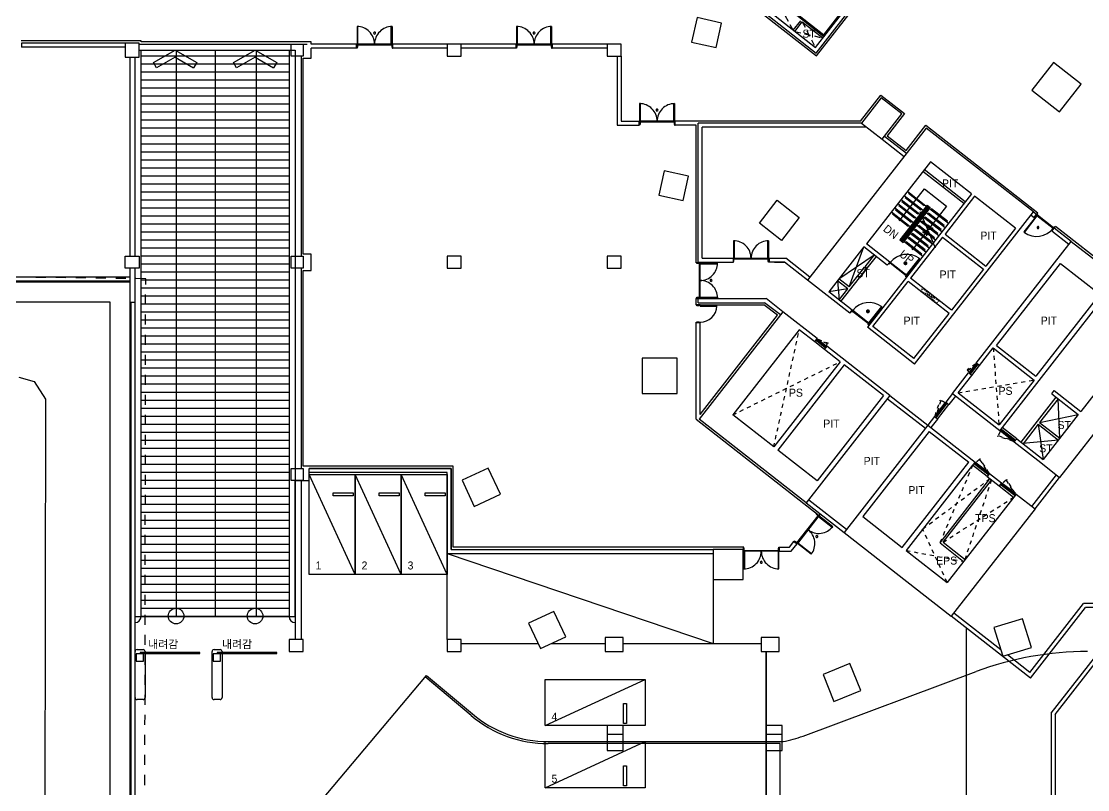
# Model space of a CAD drawing. Header units: millimetres. Extents: x -7718 to 414843, y 91724 to 341395.
# Drawn here: x 318268 to 371578, y 123258 to 161645 of the extents above; entities that cross this region are included whole.
import ezdxf
from ezdxf.enums import TextEntityAlignment as Align

# ---------------------------------------------------------------- set-up
doc = ezdxf.new("R2010")
doc.units = ezdxf.units.MM
doc.header["$LTSCALE"] = 200
doc.header["$MEASUREMENT"] = 0
doc.linetypes.add('HID', pattern=[5, 3, -2])
doc.linetypes.add('HIDDEN', pattern=[2, 1, -1])
doc.layers.add('e-plan', color=9, linetype='CONTINUOUS')
doc.styles.add('kiahn', font='HY울릉도L.TTF')

msp = doc.modelspace()

# ---------------------------------------------------------------- hatches: boundary and pattern name
at = {"layer": 'e-plan', "linetype": 'Continuous'}
for points in [[(324390, 130068), (324390, 130118), (324688, 130118), (324688, 130068)], [(324987, 130068), (324987, 130118), (325286, 130118), (325286, 130068)], [(325585, 130068), (325585, 130118), (325884, 130118), (325884, 130068)], [(326183, 130068), (326183, 130118), (326482, 130118), (326482, 130068)], [(326781, 130068), (326781, 130118), (327079, 130118), (327079, 130068)], [(328240, 130068), (328240, 130118), (328538, 130118), (328538, 130068)], [(328837, 130068), (328837, 130118), (329136, 130118), (329136, 130068)], [(329435, 130068), (329435, 130118), (329734, 130118), (329734, 130068)], [(330033, 130068), (330033, 130118), (330332, 130118), (330332, 130068)], [(330631, 130068), (330631, 130118), (330929, 130118), (330929, 130068)]]:
    msp.add_hatch(color=256, dxfattribs=at).paths.add_polyline_path(points)

# ---------------------------------------------------------------- linework, layer by layer
at = {"layer": 'e-plan'}
for p, q in [((357965, 160342), (360286, 163313)), ((357999, 160061), (360443, 163189)), ((358016, 159921), (360584, 163207)), ((358385, 160978), (360300, 163428)), ((356150, 162648), (358395, 160893)), ((356234, 162658), (358385, 160978)), ((355719, 162096), (357965, 160342)), ((355376, 161983), (358016, 159921)), ((355438, 162062), (357999, 160061)), ((356861, 161204), (357231, 161676)), ((356940, 161142), (357310, 161615)), ((357310, 161615), (358334, 160815)), ((335053, 161384), (335053, 160509)), ((335093, 161384), (335053, 161384)), ((335093, 160509), (335093, 161384)), ((336763, 160509), (336763, 161384)), ((336763, 161384), (336803, 161384)), ((336803, 161384), (336803, 160509)), ((343028, 161384), (343028, 160509)), ((343068, 161384), (343028, 161384)), ((343068, 160509), (343068, 161384)), ((344738, 160509), (344738, 161384)), ((344738, 161384), (344778, 161384)), ((344778, 161384), (344778, 160509)), ((324263, 160669), (318263, 160669)), ((323453, 160559), (318273, 160559)), ((318273, 160559), (318273, 160359)), ((324153, 160559), (323453, 160559)), ((323453, 160559), (323453, 159859)), ((324153, 159859), (324153, 160559)), ((324153, 160509), (332553, 160509)), ((324263, 160619), (324263, 160669)), ((332763, 160619), (324263, 160619)), ((332253, 160509), (332253, 160509)), ((332763, 160509), (332763, 160619)), ((335028, 160509), (332763, 160509)), ((335028, 160509), (335028, 160309)), ((335028, 160309), (335028, 160509)), ((335028, 160509), (335053, 160509)), ((336803, 160509), (335053, 160509)), ((335053, 160509), (335053, 160469)), ((335053, 160509), (335093, 160509)), ((335053, 160469), (335073, 160469)), ((335073, 160469), (336783, 160469)), ((335073, 160469), (335073, 160349)), ((336803, 160509), (336763, 160509)), ((336803, 160469), (336783, 160469)), ((336783, 160469), (336783, 160349)), ((336828, 160509), (336803, 160509)), ((336803, 160509), (336803, 160469)), ((339553, 160509), (336828, 160509)), ((336828, 160509), (336828, 160309)), ((336828, 160309), (336828, 160509)), ((343003, 160509), (340253, 160509)), ((343003, 160509), (343003, 160309)), ((343003, 160309), (343003, 160509)), ((343003, 160509), (343028, 160509)), ((344778, 160509), (343028, 160509)), ((343028, 160509), (343028, 160469)), ((343028, 160509), (343068, 160509)), ((343028, 160469), (343048, 160469)), ((343048, 160469), (344758, 160469)), ((343048, 160469), (343048, 160349)), ((344778, 160509), (344738, 160509)), ((344778, 160469), (344758, 160469)), ((344758, 160469), (344758, 160349)), ((344803, 160509), (344778, 160509)), ((344778, 160509), (344778, 160469)), ((344803, 160509), (344803, 160309)), ((347553, 160509), (344803, 160509)), ((344803, 160309), (344803, 160509)), ((323453, 160359), (318273, 160359)), ((324153, 160209), (331953, 160209)), ((324253, 131909), (324253, 160209)), ((324872, 159590), (325954, 160209)), ((325954, 160209), (327036, 159590)), ((326004, 160209), (326003, 131909)), ((328872, 159590), (329954, 160209)), ((329954, 160209), (331036, 159590)), ((330004, 160209), (330003, 131909)), ((331653, 160209), (331653, 131909)), ((331953, 160209), (331953, 130759)), ((335028, 160309), (332763, 160309)), ((332763, 159799), (332763, 160309)), ((335053, 160309), (335028, 160309)), ((335073, 160349), (335053, 160349)), ((335053, 160349), (335053, 160309)), ((336783, 160349), (336803, 160349)), ((336803, 160349), (336803, 160309)), ((336803, 160309), (336828, 160309)), ((339553, 160309), (336828, 160309)), ((339553, 160309), (336828, 160309)), ((343003, 160309), (340253, 160309)), ((343028, 160309), (343003, 160309)), ((343048, 160349), (343028, 160349)), ((343028, 160349), (343028, 160309)), ((344758, 160349), (344778, 160349)), ((344778, 160349), (344778, 160309)), ((344778, 160309), (344803, 160309)), ((347553, 160309), (344803, 160309)), ((323453, 159859), (324153, 159859)), ((323703, 149909), (323703, 159859)), ((323953, 149909), (323953, 159859)), ((325025, 159322), (324872, 159590)), ((325954, 159853), (325027, 159323)), ((325954, 159853), (326881, 159323)), ((327036, 159590), (326883, 159322)), ((329025, 159322), (328872, 159590)), ((329954, 159853), (329027, 159323)), ((329954, 159853), (330881, 159323)), ((331036, 159590), (330883, 159322)), ((332253, 159909), (332253, 149909)), ((332363, 150019), (332363, 159799)), ((332363, 159799), (332763, 159799)), ((348053, 159909), (348053, 156459)), ((348253, 159909), (348253, 156659)), ((360226, 156659), (361242, 157959)), ((361242, 157959), (362424, 157035)), ((349178, 157534), (349178, 156659)), ((349218, 157534), (349178, 157534)), ((349218, 156659), (349218, 157534)), ((350888, 156659), (350888, 157534)), ((350888, 157534), (350928, 157534)), ((350928, 157534), (350928, 156659)), ((362424, 157035), (361562, 155932)), ((348053, 156459), (349153, 156459)), ((348253, 156659), (349153, 156659)), ((349153, 156459), (349153, 156659)), ((349153, 156659), (349178, 156659)), ((349178, 156459), (349153, 156459)), ((350928, 156659), (349178, 156659)), ((349178, 156659), (349178, 156619)), ((349178, 156659), (349218, 156659)), ((349178, 156619), (349198, 156619)), ((349198, 156499), (349178, 156499)), ((349178, 156499), (349178, 156459)), ((349198, 156619), (350908, 156619)), ((349198, 156619), (349198, 156499)), ((350928, 156659), (350888, 156659)), ((350928, 156619), (350908, 156619)), ((350908, 156619), (350908, 156499)), ((350908, 156499), (350928, 156499)), ((350953, 156659), (350928, 156659)), ((350928, 156659), (350928, 156619)), ((350928, 156499), (350928, 156459)), ((350928, 156459), (350953, 156459)), ((360226, 156659), (350953, 156659)), ((350953, 156459), (350953, 156659)), ((352003, 156459), (350953, 156459)), ((352003, 149599), (352003, 156459)), ((360275, 156559), (352103, 156559)), ((352103, 149609), (352103, 156559)), ((360529, 156359), (352303, 156359)), ((352303, 149809), (352303, 156359)), ((363510, 156314), (357569, 148709)), ((362508, 155193), (363493, 156454)), ((363493, 156454), (369088, 152083)), ((368869, 152127), (363510, 156314)), ((361299, 155757), (362402, 154895)), ((361422, 155915), (362525, 155053)), ((361562, 155932), (362508, 155193)), ((363717, 154629), (360516, 150531)), ((365766, 153028), (363717, 154629)), ((365384, 152540), (363335, 154141)), ((365458, 152634), (363409, 154235)), ((365766, 153028), (360563, 146370)), ((362207, 151722), (363423, 153279)), ((362566, 153156), (363511, 152417)), ((362645, 153094), (362614, 153055)), ((362614, 153055), (363402, 152439)), ((363423, 153279), (364527, 152417)), ((362086, 152541), (363031, 151802)), ((362164, 152479), (362134, 152440)), ((362246, 152746), (363191, 152007)), ((362324, 152684), (362294, 152645)), ((362294, 152645), (363082, 152029)), ((362406, 152951), (363351, 152212)), ((362484, 152889), (362454, 152850)), ((362454, 152850), (363242, 152234)), ((363402, 152439), (363433, 152478)), ((365923, 152905), (364446, 151014)), ((367972, 151305), (365923, 152905)), ((361765, 152131), (362711, 151392)), ((361844, 152070), (361813, 152030)), ((361813, 152030), (362601, 151415)), ((361925, 152336), (362871, 151597)), ((362004, 152274), (361973, 152235)), ((361973, 152235), (362761, 151619)), ((362134, 152440), (362922, 151824)), ((363551, 152468), (362191, 150726)), ((363558, 152412), (362247, 150733)), ((363563, 152377), (362282, 150738)), ((363618, 152334), (362337, 150695)), ((363653, 152338), (362341, 150660)), ((363709, 152345), (362348, 150603)), ((362928, 144523), (368869, 152127)), ((363082, 152029), (363112, 152069)), ((363190, 152143), (363571, 151265)), ((363223, 151982), (363242, 151967)), ((363242, 152234), (363272, 152273)), ((363383, 152187), (363402, 152172)), ((363458, 152129), (363477, 152113)), ((363509, 152089), (364454, 151350)), ((363551, 152468), (363709, 152345)), ((363558, 152412), (363653, 152338)), ((363563, 152377), (363618, 152334)), ((363618, 152067), (363588, 152027)), ((364406, 151451), (363618, 152067)), ((363669, 152294), (364615, 151555)), ((364527, 152417), (363689, 151345)), ((363779, 152271), (363748, 152232)), ((364567, 151656), (363779, 152271)), ((369029, 151951), (368383, 151124)), ((368746, 151969), (368903, 151846)), ((368869, 152127), (369026, 152004)), ((368903, 151846), (369026, 152004)), ((369010, 151966), (369059, 152029)), ((369029, 151951), (369010, 151966)), ((369026, 152004), (369088, 152083)), ((369054, 151982), (369029, 151951)), ((369029, 151951), (369857, 151304)), ((369061, 151926), (369029, 151951)), ((369070, 151970), (369054, 151982)), ((369059, 152029), (369094, 152002)), ((369094, 152002), (369070, 151970)), ((369070, 151970), (369865, 151348)), ((362601, 151415), (362632, 151454)), ((362761, 151619), (362792, 151659)), ((362903, 151573), (362922, 151557)), ((362922, 151824), (362952, 151864)), ((362977, 151514), (362997, 151499)), ((363029, 151474), (363974, 150735)), ((363063, 151778), (363082, 151762)), ((363138, 151452), (363107, 151413)), ((363137, 151719), (363157, 151704)), ((363926, 150836), (363138, 151452)), ((363189, 151679), (364134, 150940)), ((363298, 151657), (363268, 151617)), ((363298, 151924), (363317, 151909)), ((364086, 151041), (363298, 151657)), ((363349, 151884), (364294, 151145)), ((363458, 151862), (363428, 151822)), ((364246, 151246), (363458, 151862)), ((363599, 151456), (363638, 151468)), ((363662, 151310), (363599, 151456)), ((363638, 151468), (363689, 151345)), ((364376, 151412), (364406, 151451)), ((364536, 151616), (364567, 151656)), ((368415, 151099), (369061, 151926)), ((362497, 150899), (362517, 150884)), ((362657, 151104), (362677, 151089)), ((362709, 151064), (363654, 150326)), ((362742, 151368), (362762, 151352)), ((362818, 151042), (362787, 151003)), ((362817, 151309), (362837, 151294)), ((363606, 150427), (362818, 151042)), ((363501, 151105), (362861, 150285)), ((362869, 151269), (363814, 150530)), ((362978, 151247), (362947, 151208)), ((363766, 150631), (362978, 151247)), ((363344, 151130), (363342, 151089)), ((363342, 151089), (363474, 151070)), ((363501, 151105), (363344, 151130)), ((363706, 151265), (363474, 151171)), ((363474, 151171), (363609, 151172)), ((363474, 151070), (363525, 150946)), ((363560, 150960), (363501, 151105)), ((363525, 150946), (363560, 150960)), ((363571, 151265), (363706, 151265)), ((363609, 151172), (363948, 150333)), ((363816, 151287), (363662, 151310)), ((363689, 151345), (363821, 151325)), ((363821, 151325), (363816, 151287)), ((364056, 151002), (364086, 151041)), ((364216, 151207), (364246, 151246)), ((364446, 151014), (366495, 149413)), ((367972, 151305), (366495, 149413)), ((368383, 151124), (368415, 151099)), ((369786, 151157), (369909, 151314)), ((370637, 150492), (369786, 151157)), ((369881, 151336), (369857, 151304)), ((369857, 151304), (369876, 151289)), ((369890, 151380), (369865, 151348)), ((369865, 151348), (369881, 151336)), ((369876, 151289), (369926, 151352)), ((369926, 151352), (369890, 151380)), ((369909, 151314), (369970, 151393)), ((370760, 150649), (369909, 151314)), ((373382, 148727), (369970, 151393)), ((353876, 150684), (353876, 149809)), ((353916, 150684), (353876, 150684)), ((353916, 149809), (353916, 150684)), ((355586, 149809), (355586, 150684)), ((355586, 150684), (355626, 150684)), ((355626, 150684), (355626, 149809)), ((360392, 150374), (358638, 148128)), ((359655, 148374), (360392, 150374)), ((361559, 149463), (360392, 150374)), ((361682, 149620), (360516, 150531)), ((362191, 150726), (362348, 150603)), ((362247, 150733), (362341, 150660)), ((362282, 150738), (362337, 150695)), ((362388, 150655), (363334, 149916)), ((362498, 150632), (362467, 150593)), ((363286, 150017), (362498, 150632)), ((362548, 150859), (363494, 150121)), ((362658, 150837), (362627, 150798)), ((363446, 150222), (362658, 150837)), ((364323, 150856), (362722, 148808)), ((363575, 150387), (363606, 150427)), ((363735, 150592), (363766, 150631)), ((363895, 150797), (363926, 150836)), ((364323, 150856), (366372, 149256)), ((366010, 144570), (370760, 150649)), ((370760, 150649), (376118, 146463)), ((332763, 150019), (332363, 150019)), ((332763, 149199), (332763, 150019)), ((352303, 149809), (353851, 149809)), ((353851, 149809), (353851, 149609)), ((353876, 149809), (353851, 149809)), ((353851, 149809), (353851, 149609)), ((353876, 149809), (355626, 149809)), ((353876, 149809), (353916, 149809)), ((353876, 149769), (353876, 149809)), ((355626, 149809), (355586, 149809)), ((355626, 149769), (355626, 149809)), ((355626, 149809), (355651, 149809)), ((355651, 149809), (356487, 149809)), ((355651, 149809), (355651, 149609)), ((355651, 149809), (355651, 149609)), ((357692, 148867), (356487, 149809)), ((359143, 148774), (360905, 149974)), ((360905, 149974), (360440, 149379)), ((360999, 149900), (360534, 149305)), ((363255, 149977), (363286, 150017)), ((363415, 150182), (363446, 150222)), ((323703, 148609), (323703, 149309)), ((323953, 147609), (323953, 149309)), ((332253, 149309), (332253, 139309)), ((352003, 149574), (352003, 149599)), ((352003, 149599), (352203, 149599)), ((352043, 149574), (352003, 149574)), ((352043, 149554), (352043, 149574)), ((352163, 149554), (352043, 149554)), ((352103, 149609), (353851, 149609)), ((352203, 149574), (352163, 149574)), ((352163, 149574), (352163, 149554)), ((352163, 149554), (352163, 147844)), ((352203, 149599), (352203, 149574)), ((352203, 147824), (352203, 149574)), ((353078, 149574), (352203, 149574)), ((352203, 149574), (352203, 149534)), ((352203, 149534), (353078, 149534)), ((353078, 149534), (353078, 149574)), ((353851, 149609), (353876, 149609)), ((353896, 149769), (353876, 149769)), ((353876, 149609), (353876, 149649)), ((353876, 149649), (353896, 149649)), ((355606, 149769), (353896, 149769)), ((353896, 149649), (353896, 149769)), ((355606, 149649), (355606, 149769)), ((355606, 149769), (355626, 149769)), ((355626, 149649), (355606, 149649)), ((355626, 149609), (355626, 149649)), ((355651, 149609), (355626, 149609)), ((356418, 149609), (355651, 149609)), ((355918, 149609), (356418, 149609)), ((357569, 148709), (356418, 149609)), ((360089, 148930), (360421, 149355)), ((360165, 148832), (360534, 149305)), ((360542, 149299), (360173, 148826)), ((360421, 149355), (360516, 149281)), ((360534, 149305), (360440, 149379)), ((360534, 149305), (360542, 149299)), ((361559, 149463), (361682, 149620)), ((362497, 148933), (361701, 149555)), ((362537, 148953), (361709, 149599)), ((367017, 145452), (370218, 149550)), ((370218, 149550), (372188, 148011)), ((323703, 148859), (299903, 148859)), ((332363, 139419), (332363, 149199)), ((332363, 149199), (332763, 149199)), ((359655, 148374), (359143, 148774)), ((359245, 147654), (360165, 148832)), ((359655, 148374), (360070, 148906)), ((360165, 148832), (360070, 148906)), ((360183, 148856), (360089, 148930)), ((360173, 148826), (360165, 148832)), ((364771, 147207), (362722, 148808)), ((366372, 149256), (364771, 147207)), ((323703, 148609), (193503, 148609)), ((323703, 148659), (299903, 148659)), ((323703, 94809), (323703, 148609)), ((359681, 147059), (357569, 148709)), ((359581, 148279), (358638, 148128)), ((359069, 148680), (359150, 147728)), ((359581, 148279), (359069, 148680)), ((359150, 147728), (359581, 148279)), ((360844, 146404), (362599, 148650)), ((364648, 147049), (362599, 148650)), ((352043, 147824), (352003, 147824)), ((352003, 147824), (352003, 147799)), ((352003, 147489), (352003, 147799)), ((352003, 147799), (352203, 147799)), ((352043, 147844), (352043, 147824)), ((352163, 147844), (352043, 147844)), ((352103, 147589), (352103, 147789)), ((352103, 147789), (355499, 147789)), ((352163, 147824), (352163, 147844)), ((352203, 147824), (352163, 147824)), ((352203, 147824), (352203, 147864)), ((352203, 147864), (353078, 147864)), ((352203, 147799), (352203, 147824)), ((353078, 147824), (352203, 147824)), ((353078, 147864), (353078, 147824)), ((356338, 147133), (355499, 147789)), ((359804, 147217), (358638, 148128)), ((359245, 147654), (359158, 147722)), ((372385, 147857), (367183, 141198)), ((372188, 148011), (368987, 143913)), ((322703, 147609), (192503, 147609)), ((322703, 93809), (322703, 147609)), ((323703, 147609), (323953, 147609)), ((323753, 103109), (323753, 147609)), ((323953, 103109), (323953, 147609)), ((352003, 147489), (355396, 147489)), ((352003, 147489), (352003, 147459)), ((352203, 147489), (352003, 147489)), ((352003, 147459), (352043, 147459)), ((352043, 147459), (352043, 147449)), ((352043, 147449), (352163, 147449)), ((352103, 147589), (355430, 147589)), ((352163, 147449), (352163, 147459)), ((352163, 147459), (352203, 147459)), ((352203, 147459), (352203, 147489)), ((353042, 147459), (352203, 147459)), ((352203, 147459), (352203, 147419)), ((352203, 147419), (353042, 147419)), ((353042, 147419), (353042, 147459)), ((356074, 146958), (355396, 147489)), ((356215, 146976), (355430, 147589)), ((359681, 147059), (359804, 147217)), ((360619, 146530), (359823, 147152)), ((360659, 146549), (359832, 147195)), ((352003, 146589), (352003, 146619)), ((352003, 146619), (352043, 146619)), ((352043, 146619), (352043, 146629)), ((352043, 146629), (352163, 146629)), ((356338, 147133), (352151, 141775)), ((352163, 146629), (352163, 146619)), ((352163, 146619), (352203, 146619)), ((352203, 142003), (356074, 146958)), ((352203, 146619), (352203, 146589)), ((358056, 145791), (356338, 147133)), ((362893, 144803), (364648, 147049)), ((352003, 141764), (352003, 146589)), ((352203, 146589), (352003, 146589)), ((352203, 142003), (352203, 146589)), ((357160, 146237), (353836, 141982)), ((357932, 145633), (357160, 146237)), ((362928, 144523), (360563, 146370)), ((362893, 144803), (360844, 146404)), ((376118, 146463), (370177, 138859)), ((374434, 146256), (371233, 142159)), ((357932, 145633), (358056, 145791)), ((358421, 145251), (357932, 145633)), ((358041, 145675), (358435, 145368)), ((358072, 145715), (358466, 145407)), ((358091, 145763), (358509, 145437)), ((358421, 145252), (358544, 145409)), ((358421, 145252), (358421, 145252)), ((359209, 144636), (358421, 145252)), ((361696, 142947), (358544, 145409)), ((366168, 144447), (366854, 145325)), ((366854, 145325), (368903, 143725)), ((367017, 145452), (368987, 143913)), ((359209, 144636), (355884, 140381)), ((359406, 144482), (356081, 140227)), ((361376, 142943), (359406, 144482)), ((365982, 144535), (365656, 144117)), ((366013, 144492), (365705, 144098)), ((366168, 144447), (366010, 144570)), ((364819, 143045), (365628, 144081)), ((365099, 143080), (365786, 143958)), ((365786, 143958), (365628, 144081)), ((366052, 144461), (365744, 144067)), ((365786, 143958), (366168, 144447)), ((318147, 143860), (318906, 143645)), ((318906, 143645), (319476, 142775)), ((368903, 143725), (367148, 141479)), ((369184, 143759), (369184, 143759)), ((361696, 142947), (357510, 137588)), ((361376, 142943), (358051, 138688)), ((361696, 142947), (363587, 141469)), ((364819, 143045), (364486, 142620)), ((364976, 142922), (364644, 142497)), ((364819, 143045), (367183, 141198)), ((365099, 143080), (367148, 141479)), ((369786, 143035), (369909, 143193)), ((369786, 143035), (369909, 143193)), ((369786, 143035), (369909, 143193)), ((369786, 143035), (371109, 142001)), ((369909, 143193), (371233, 142159)), ((319476, 142775), (319396, 92222)), ((361573, 142789), (363464, 141312)), ((363948, 141930), (364459, 142584)), ((363996, 141911), (364489, 142542)), ((364036, 141880), (364528, 142511)), ((364078, 141772), (364644, 142497)), ((364078, 141772), (364644, 142497)), ((364078, 141772), (364644, 142497)), ((364486, 142620), (364644, 142497)), ((368252, 140617), (370006, 142863)), ((370101, 142789), (369177, 141607)), ((370186, 140819), (370101, 142789)), ((355884, 140381), (353836, 141982)), ((363920, 141895), (363587, 141469)), ((363920, 141895), (364077, 141772)), ((369177, 141607), (371109, 142001)), ((371109, 142001), (369355, 139755)), ((352003, 141764), (358157, 136955)), ((357510, 137588), (352151, 141775)), ((363587, 141469), (359401, 136111)), ((363587, 141469), (365951, 139622)), ((364077, 141772), (363745, 141346)), ((368031, 140789), (367306, 141356)), ((368031, 140789), (367306, 141356)), ((368031, 140789), (367306, 141356)), ((369103, 141512), (368346, 140543)), ((369103, 141512), (370112, 140724)), ((369103, 141512), (369355, 139755)), ((369177, 141607), (370186, 140819)), ((363661, 141158), (360337, 136902)), ((363661, 141158), (365631, 139618)), ((367872, 140659), (367218, 141170)), ((367891, 140708), (367261, 141201)), ((367922, 140748), (367292, 141240)), ((367908, 140632), (368031, 140789)), ((367908, 140632), (368031, 140789)), ((367908, 140632), (368031, 140789)), ((368031, 140789), (369355, 139755)), ((358051, 138688), (356081, 140227)), ((367908, 140632), (369232, 139597)), ((370112, 140724), (368338, 140549)), ((339863, 139419), (332363, 139419)), ((339753, 139309), (332653, 139309)), ((339753, 135259), (339753, 139309)), ((339863, 135369), (339863, 139419)), ((362307, 135363), (365631, 139618)), ((365828, 139465), (362504, 135209)), ((365951, 139622), (365828, 139465)), ((366553, 138898), (365828, 139465)), ((366568, 139014), (365937, 139506)), ((366598, 139053), (365968, 139546)), ((366641, 139083), (365987, 139594)), ((369232, 139597), (370177, 138859)), ((332253, 138709), (332253, 130759)), ((339553, 139109), (332653, 139109)), ((334953, 134009), (332653, 139009)), ((332653, 139009), (334953, 139009)), ((332653, 134009), (332653, 139009)), ((337253, 134009), (334953, 139009)), ((334953, 139009), (337253, 139009)), ((334953, 134009), (334953, 139009)), ((334953, 139009), (334953, 134009)), ((339553, 134009), (337253, 139009)), ((337253, 139009), (339553, 139009)), ((337253, 134009), (337253, 139009)), ((337253, 139009), (337253, 134009)), ((339553, 135059), (339553, 139109)), ((339553, 139009), (339553, 134009)), ((364196, 135588), (366695, 138787)), ((364348, 135621), (366774, 138726)), ((366676, 139056), (366553, 138898)), ((366553, 138898), (367152, 138430)), ((366676, 139056), (367275, 138588)), ((368788, 137406), (370020, 138982)), ((368946, 137283), (370177, 138859)), ((333853, 137934), (333853, 138084)), ((333853, 138084), (334853, 138084)), ((334853, 138084), (334853, 137934)), ((336153, 137934), (336153, 138084)), ((336153, 138084), (337153, 138084)), ((337153, 138084), (337153, 137934)), ((338453, 137934), (338453, 138084)), ((338453, 138084), (339453, 138084)), ((339453, 138084), (339453, 137934)), ((367097, 138473), (367152, 138430)), ((367275, 138588), (367152, 138430)), ((367152, 138430), (367877, 137864)), ((367891, 137980), (367261, 138472)), ((367922, 138019), (367292, 138512)), ((367965, 138049), (367311, 138560)), ((334853, 137934), (333853, 137934)), ((337153, 137934), (336153, 137934)), ((339453, 137934), (338453, 137934)), ((357510, 137588), (359401, 136111)), ((357633, 137746), (359524, 136268)), ((368000, 138021), (364553, 133609)), ((368000, 138021), (368946, 137283)), ((357984, 137059), (358000, 137079)), ((358016, 137034), (357984, 137059)), ((358000, 137079), (358157, 136955)), ((358004, 137018), (358016, 137034)), ((358098, 136945), (358004, 137018)), ((358157, 136955), (358219, 137034)), ((368946, 137283), (364759, 131924)), ((357045, 135597), (358098, 136945)), ((358142, 136936), (357065, 135557)), ((358110, 136960), (358098, 136945)), ((358142, 136936), (358110, 136960)), ((358142, 136936), (358117, 136904)), ((358117, 136904), (358807, 136365)), ((358157, 136955), (358142, 136936)), ((358831, 136397), (358142, 136936)), ((360337, 136902), (362307, 135363)), ((358807, 136365), (358831, 136397)), ((359401, 136111), (364759, 131924)), ((356664, 135369), (356892, 135660)), ((356761, 135169), (357049, 135537)), ((356907, 135680), (356892, 135660)), ((356892, 135660), (357049, 135537)), ((356938, 135655), (356907, 135680)), ((356951, 135671), (356938, 135655)), ((357045, 135597), (356951, 135671)), ((357033, 135581), (357045, 135597)), ((357065, 135557), (357033, 135581)), ((357049, 135537), (357065, 135557)), ((357065, 135557), (357089, 135588)), ((357754, 135018), (357065, 135557)), ((357089, 135588), (357779, 135049)), ((364196, 135588), (365378, 134665)), ((364348, 135621), (365451, 134759)), ((339553, 130759), (339553, 135059)), ((339553, 135059), (352853, 135059)), ((339553, 135059), (352853, 130559)), ((339753, 135259), (352853, 135259)), ((354363, 135369), (339863, 135369)), ((354388, 135369), (354363, 135369)), ((354363, 135369), (354363, 135169)), ((354363, 135169), (354388, 135169)), ((354388, 135329), (354388, 135369)), ((354408, 135329), (354388, 135329)), ((354388, 135169), (354388, 135209)), ((354388, 135209), (354408, 135209)), ((356138, 135169), (354388, 135169)), ((354388, 134294), (354388, 135169)), ((354388, 135169), (354428, 135169)), ((354408, 135209), (354408, 135329)), ((354408, 135209), (356118, 135209)), ((354428, 135169), (354428, 134294)), ((356138, 135169), (356098, 135169)), ((356098, 135169), (356098, 134294)), ((356118, 135329), (356138, 135329)), ((356118, 135209), (356118, 135329)), ((356138, 135209), (356118, 135209)), ((356138, 135329), (356138, 135369)), ((356138, 135369), (356163, 135369)), ((356138, 135169), (356138, 135209)), ((356163, 135169), (356138, 135169)), ((356138, 134294), (356138, 135169)), ((356163, 135369), (356664, 135369)), ((356163, 135369), (356163, 135169)), ((356163, 135169), (356761, 135169)), ((357779, 135049), (357754, 135018)), ((362504, 135209), (364553, 133609)), ((334953, 134009), (332653, 134009)), ((337253, 134009), (334953, 134009)), ((339553, 134009), (337253, 134009)), ((354428, 134294), (354388, 134294)), ((356098, 134294), (356138, 134294)), ((352853, 133759), (352853, 130559)), ((368681, 129114), (371372, 132559)), ((368715, 128834), (371469, 132359)), ((383743, 132559), (371372, 132559)), ((383743, 132359), (371469, 132359)), ((368715, 128834), (364759, 131924)), ((367233, 130246), (364883, 132082)), ((365503, 131344), (365503, 111109)), ((340253, 130759), (339553, 130759)), ((339553, 130759), (339553, 130159)), ((340253, 130159), (340253, 130759)), ((323953, 127859), (323953, 130159)), ((324053, 130259), (324353, 130259)), ((324453, 130159), (324453, 127859)), ((327803, 127859), (327803, 130159)), ((327903, 130259), (328203, 130259)), ((328303, 130159), (328303, 127859)), ((339553, 130159), (340253, 130159)), ((340253, 130559), (344102, 130559)), ((344767, 130559), (347453, 130559)), ((348353, 130559), (355253, 130559)), ((355503, 111109), (355503, 130159)), ((369753, 127075), (372396, 130459)), ((369953, 127006), (372494, 130259)), ((368681, 129114), (367562, 129989)), ((357351, 125935), (365997, 129154)), ((333246, 122686), (338518, 128967)), ((340751, 126962), (338453, 128890)), ((338518, 128967), (340816, 127039)), ((344449, 126459), (349449, 128759)), ((344449, 126459), (344449, 128759)), ((344449, 128759), (349449, 128759)), ((349449, 128759), (349449, 126459)), ((324353, 127759), (324053, 127759)), ((328203, 127759), (327903, 127759)), ((348374, 126559), (348374, 127559)), ((348374, 127559), (348524, 127559)), ((348524, 127559), (348524, 126559)), ((369753, 127075), (369753, 120459)), ((369953, 127006), (369953, 120459)), ((349449, 126459), (344449, 126459)), ((348524, 126559), (348374, 126559)), ((348353, 126009), (347553, 126009)), ((347553, 126009), (347553, 125209)), ((348353, 125209), (348353, 126009)), ((356303, 126009), (355503, 126009)), ((355503, 126009), (355503, 125209)), ((356303, 125209), (356303, 126009)), ((344449, 123356), (349449, 125656)), ((344449, 123356), (344449, 125656)), ((344449, 125656), (349449, 125656)), ((344608, 125659), (356349, 125659)), ((356203, 125559), (344608, 125559)), ((349449, 125656), (349449, 123356)), ((356203, 117559), (356203, 125559)), ((347553, 125209), (348353, 125209)), ((355503, 125209), (356303, 125209)), ((348374, 123456), (348374, 124456)), ((348374, 124456), (348524, 124456)), ((348524, 124456), (348524, 123456)), ((349449, 123356), (344449, 123356)), ((348524, 123456), (348374, 123456))]:
    msp.add_line(p, q, dxfattribs=at)
at = {"layer": 'e-plan', "linetype": 'HID', "ltscale": 0.5}
for p, q in [((356861, 161204), (356088, 162569)), ((357310, 161615), (357965, 160342)), ((356940, 161142), (358334, 160815))]:
    msp.add_line(p, q, dxfattribs=at)
at = {"layer": 'e-plan', "ltscale": 0.5}
for p, q in [((331753, 160509), (332353, 160509)), ((331753, 159909), (331753, 160509)), ((332353, 160509), (332353, 159909)), ((340253, 160509), (339553, 160509)), ((339553, 160509), (339553, 159909)), ((340253, 159909), (340253, 160509)), ((348253, 160509), (347553, 160509)), ((347553, 160509), (347553, 159909)), ((348253, 159909), (348253, 160509)), ((332353, 159909), (331753, 159909)), ((339553, 159909), (340253, 159909)), ((347553, 159909), (348253, 159909)), ((323453, 149909), (324153, 149909)), ((323453, 149309), (323453, 149909)), ((324153, 149909), (324153, 149309)), ((331753, 149909), (332353, 149909)), ((331753, 149309), (331753, 149909)), ((332353, 149909), (332353, 149309)), ((340253, 149909), (339553, 149909)), ((339553, 149909), (339553, 149309)), ((340253, 149309), (340253, 149909)), ((348253, 149909), (347553, 149909)), ((347553, 149909), (347553, 149309)), ((348253, 149309), (348253, 149909)), ((324153, 149309), (323453, 149309)), ((332353, 149309), (331753, 149309)), ((339553, 149309), (340253, 149309)), ((347553, 149309), (348253, 149309)), ((331753, 139309), (332353, 139309)), ((331753, 138709), (331753, 139309)), ((332353, 139309), (332353, 138709)), ((332653, 138709), (332653, 139309)), ((332653, 139309), (339753, 139309)), ((339753, 139309), (339753, 135259)), ((332353, 138709), (331753, 138709)), ((331953, 131909), (331953, 138709)), ((331953, 138709), (332653, 138709)), ((339753, 135259), (352853, 135259)), ((352853, 135259), (352853, 133759)), ((352853, 133759), (352853, 130559)), ((323953, 131909), (331953, 131909)), ((332353, 130759), (331653, 130759)), ((331653, 130759), (331653, 130159)), ((332353, 130159), (332353, 130759)), ((348353, 130859), (347453, 130859)), ((347453, 130859), (347453, 130159)), ((348353, 130159), (348353, 130859)), ((356153, 130859), (355253, 130859)), ((355253, 130859), (355253, 130159)), ((356153, 130159), (356153, 130859)), ((331653, 130159), (332353, 130159)), ((347453, 130159), (348353, 130159)), ((352853, 130559), (355253, 130559)), ((355253, 130559), (355253, 130159)), ((355253, 130159), (355503, 130159)), ((355253, 130159), (356153, 130159)), ((355503, 130159), (355503, 117959)), ((348353, 126459), (347553, 126459)), ((347553, 126459), (347553, 125659)), ((348353, 125659), (348353, 126459)), ((356303, 126459), (355503, 126459)), ((355503, 126459), (355503, 125659)), ((356303, 125659), (356303, 126459)), ((347553, 125659), (348353, 125659)), ((355503, 125659), (356303, 125659))]:
    msp.add_line(p, q, dxfattribs=at)
at = {"layer": 'e-plan', "linetype": 'Continuous'}
for p, q in [((327953, 160209), (327953, 131909)), ((331653, 159909), (324253, 159909)), ((331653, 159509), (324253, 159509)), ((331653, 159109), (324253, 159109)), ((331653, 158709), (324253, 158709)), ((331653, 158309), (324253, 158309)), ((331653, 157909), (324253, 157909)), ((331653, 157509), (324253, 157509)), ((331653, 157109), (324253, 157109)), ((331653, 156709), (324253, 156709)), ((331653, 156309), (324253, 156309)), ((331653, 155909), (324253, 155909)), ((331653, 155509), (324253, 155509)), ((331653, 155109), (324253, 155109)), ((331653, 154709), (324253, 154709)), ((331653, 154309), (324253, 154309)), ((331653, 153909), (324253, 153909)), ((331653, 153509), (324253, 153509)), ((331653, 153109), (324253, 153109)), ((331653, 152709), (324253, 152709)), ((331653, 152309), (324253, 152309)), ((331653, 151909), (324253, 151909)), ((331653, 151509), (324253, 151509)), ((331653, 151109), (324253, 151109)), ((331653, 150709), (324253, 150709)), ((331653, 150309), (324253, 150309)), ((331653, 149909), (324253, 149909)), ((331653, 149509), (324253, 149509)), ((331653, 149109), (324253, 149109)), ((331653, 148709), (324253, 148709)), ((331653, 148309), (324253, 148309)), ((331653, 147909), (324253, 147909)), ((331653, 147509), (324253, 147509)), ((331653, 147109), (324253, 147109)), ((331653, 146709), (324253, 146709)), ((331653, 146309), (324253, 146309)), ((331653, 145909), (324253, 145909)), ((331653, 145509), (324253, 145509)), ((331653, 145109), (324253, 145109)), ((331653, 144709), (324253, 144709)), ((331653, 144309), (324253, 144309)), ((331653, 143909), (324253, 143909)), ((331653, 143509), (324253, 143509)), ((331653, 143109), (324253, 143109)), ((331653, 142709), (324253, 142709)), ((331653, 142309), (324253, 142309)), ((331653, 141909), (324253, 141909)), ((331653, 141509), (324253, 141509)), ((331653, 141109), (324253, 141109)), ((331653, 140709), (324253, 140709)), ((331653, 140309), (324253, 140309)), ((331653, 139909), (324253, 139909)), ((331653, 139509), (324253, 139509)), ((331653, 139109), (324253, 139109)), ((331653, 138709), (324253, 138709)), ((331653, 138309), (324253, 138309)), ((331653, 137909), (324253, 137909)), ((331653, 137509), (324253, 137509)), ((331653, 137109), (324253, 137109)), ((331653, 136709), (324253, 136709)), ((331653, 136309), (324253, 136309)), ((331653, 135909), (324253, 135909)), ((331653, 135509), (324253, 135509)), ((331653, 135109), (324253, 135109)), ((331653, 134709), (324253, 134709)), ((331653, 134309), (324253, 134309)), ((331653, 133909), (324253, 133909)), ((331653, 133509), (324253, 133509)), ((331653, 133109), (324253, 133109)), ((331653, 132709), (324253, 132709)), ((331653, 132309), (324253, 132309)), ((331653, 131909), (324253, 131909)), ((327195, 130118), (324206, 130118)), ((324206, 130118), (324206, 130068)), ((324390, 130068), (324390, 130118)), ((324390, 130118), (324688, 130118)), ((324688, 130118), (324688, 130068)), ((324987, 130068), (324987, 130118)), ((324987, 130118), (325286, 130118)), ((325286, 130118), (325286, 130068)), ((325585, 130068), (325585, 130118)), ((325585, 130118), (325884, 130118)), ((325884, 130118), (325884, 130068)), ((326183, 130068), (326183, 130118)), ((326183, 130118), (326482, 130118)), ((326482, 130118), (326482, 130068)), ((326781, 130068), (326781, 130118)), ((326781, 130118), (327079, 130118)), ((327079, 130118), (327079, 130068)), ((327195, 130068), (327195, 130118)), ((331045, 130118), (328056, 130118)), ((328056, 130118), (328056, 130068)), ((328240, 130068), (328240, 130118)), ((328240, 130118), (328538, 130118)), ((328538, 130118), (328538, 130068)), ((328837, 130068), (328837, 130118)), ((328837, 130118), (329136, 130118)), ((329136, 130118), (329136, 130068)), ((329435, 130068), (329435, 130118)), ((329435, 130118), (329734, 130118)), ((329734, 130118), (329734, 130068)), ((330033, 130068), (330033, 130118)), ((330033, 130118), (330332, 130118)), ((330332, 130118), (330332, 130068)), ((330631, 130068), (330631, 130118)), ((330631, 130118), (330929, 130118)), ((330929, 130118), (330929, 130068)), ((331045, 130068), (331045, 130118)), ((324376, 130036), (324016, 130036)), ((324016, 130036), (324016, 129681)), ((324016, 129681), (324376, 129681)), ((324206, 130068), (327195, 130068)), ((324376, 129681), (324376, 130036)), ((324688, 130068), (324390, 130068)), ((325286, 130068), (324987, 130068)), ((325884, 130068), (325585, 130068)), ((326482, 130068), (326183, 130068)), ((327079, 130068), (326781, 130068)), ((328226, 130036), (327866, 130036)), ((327866, 130036), (327866, 129681)), ((327866, 129681), (328226, 129681)), ((328056, 130068), (331045, 130068)), ((328226, 129681), (328226, 130036)), ((328538, 130068), (328240, 130068)), ((329136, 130068), (328837, 130068)), ((329734, 130068), (329435, 130068)), ((330332, 130068), (330033, 130068)), ((330929, 130068), (330631, 130068))]:
    msp.add_line(p, q, dxfattribs=at)
at = {"layer": 'e-plan', "linetype": 'HIDDEN', "ltscale": 2.5}
for p, q in [((324485, 148787), (260971, 149520)), ((324436, 117490), (324485, 148787))]:
    msp.add_line(p, q, dxfattribs=at)
at = {"layer": 'e-plan', "linetype": 'HID', "ltscale": 0.1}
for p, q in [((363229, 148158), (363352, 148315)), ((363352, 148315), (364017, 147542)), ((363352, 148315), (364140, 147699)), ((364140, 147699), (363229, 148158)), ((364017, 147542), (363229, 148158)), ((364140, 147699), (364017, 147542))]:
    msp.add_line(p, q, dxfattribs=at)
at = {"layer": 'e-plan', "linetype": 'HIDDEN'}
for p, q in [((355884, 140381), (357160, 146237)), ((358079, 145725), (358091, 145763)), ((358568, 145538), (358079, 145725)), ((358091, 145763), (358581, 145576)), ((358581, 145576), (358568, 145538)), ((366854, 145325), (367148, 141479)), ((353836, 141982), (359209, 144636)), ((365982, 144535), (365552, 144234)), ((365575, 144201), (366003, 144500)), ((366003, 144500), (365982, 144535)), ((365552, 144234), (365575, 144201)), ((365099, 143080), (368903, 143725)), ((365828, 139465), (364189, 135580)), ((366695, 138787), (363329, 136265)), ((365451, 134759), (366774, 138726)), ((364348, 135621), (367877, 137864)), ((364553, 133609), (363329, 136265)), ((362504, 135209), (365378, 134665))]:
    msp.add_line(p, q, dxfattribs=at)
at = {"layer": 'e-plan', "ltscale": 0.5}
for points in [[(352999, 160339), (353270, 161560), (352050, 161830), (351779, 160610)], [(371249, 158503), (369870, 159581), (368792, 158202), (370171, 157124)], [(350134, 152959), (351355, 152689), (351625, 153909), (350405, 154180)], [(356060, 152706), (357163, 151844), (356270, 150701), (355167, 151563)], [(349303, 143059), (351053, 143059), (351053, 144809), (349303, 144809)], [(340912, 137400), (342226, 138013), (341613, 139327), (340299, 138714)], [(352853, 133759), (354353, 133759), (354353, 135259), (352853, 135259)], [(344221, 130304), (345490, 130895), (344898, 132164), (343629, 131573)], [(367333, 129919), (368767, 130357), (368328, 131792), (366894, 131353)], [(358891, 127667), (360236, 128210), (359692, 129555), (358348, 129012)]]:
    msp.add_lwpolyline(points, close=True, dxfattribs=at)
msp.add_lwpolyline([(360274, 156557), (361299, 155757), (362284, 157018), (361259, 157818), (360274, 156557)], dxfattribs=at)
at = {"layer": 'e-plan'}
for points in [[(362506, 148977), (362537, 148953), (363183, 149780), (363151, 149804)], [(361640, 149551), (361676, 149523), (361701, 149555), (361685, 149567), (361709, 149599), (361690, 149614), (361640, 149551), (361640, 149551)], [(362557, 148937), (362508, 148874), (362508, 148874), (362508, 148874), (362472, 148902), (362497, 148933), (362512, 148921), (362537, 148953)], [(359763, 147148), (359798, 147120), (359823, 147152), (359807, 147164), (359832, 147195), (359812, 147211), (359763, 147148), (359763, 147148)], [(360628, 146574), (360659, 146549), (361305, 147376), (361273, 147401)], [(360679, 146534), (360630, 146471), (360630, 146471), (360630, 146471), (360594, 146499), (360619, 146530), (360635, 146518), (360659, 146549)], [(358063, 145785), (358002, 145706), (358029, 145685), (358029, 145685), (358041, 145675), (358072, 145715), (358060, 145724), (358091, 145763)], [(358536, 145416), (358475, 145337), (358447, 145358), (358447, 145358), (358435, 145368), (358466, 145407), (358478, 145398), (358509, 145437)], [(366004, 144562), (366083, 144501), (366061, 144473), (366061, 144473), (366052, 144461), (366013, 144492), (366022, 144504), (365982, 144535)], [(365635, 144089), (365713, 144028), (365735, 144055), (365735, 144055), (365744, 144067), (365705, 144098), (365695, 144086), (365656, 144117)], [(364480, 142612), (364559, 142550), (364537, 142523), (364537, 142523), (364528, 142511), (364489, 142542), (364498, 142553), (364459, 142584)], [(363926, 141903), (364005, 141841), (364026, 141869), (364026, 141869), (364036, 141880), (363996, 141911), (363987, 141899), (363948, 141930)], [(367191, 141192), (367252, 141271), (367280, 141249), (367280, 141249), (367292, 141240), (367261, 141201), (367249, 141210), (367218, 141170)], [(367900, 140638), (367961, 140717), (367934, 140738), (367934, 140738), (367922, 140748), (367891, 140708), (367903, 140699), (367872, 140659)], [(365959, 139616), (365898, 139537), (365925, 139516), (365925, 139516), (365937, 139506), (365968, 139546), (365956, 139555), (365987, 139594)], [(366669, 139062), (366607, 138983), (366579, 139005), (366579, 139005), (366568, 139014), (366598, 139053), (366610, 139044), (366641, 139083)], [(367283, 138582), (367222, 138503), (367249, 138481), (367249, 138481), (367261, 138472), (367292, 138512), (367280, 138521), (367311, 138560)], [(367992, 138028), (367931, 137949), (367903, 137970), (367903, 137970), (367891, 137980), (367922, 138019), (367934, 138010), (367965, 138049)]]:
    msp.add_lwpolyline(points, close=True, dxfattribs=at)
at = {"layer": 'e-plan', "const_width": 100}
for points in [[(362449, 149607, 1), (362487, 149514, 1)], [(360571, 147204, 1), (360609, 147111, 1)]]:
    msp.add_lwpolyline(points, format="xyb", close=True, dxfattribs=at)
at = {"layer": 'e-plan', "linetype": 'HIDDEN'}
for points in [[(364196, 142712), (364234, 142699), (363986, 141918), (363948, 141930), (364196, 142712)], [(367090, 140908), (367104, 140945), (367884, 140698), (367872, 140659), (367090, 140908)], [(366211, 139782), (366178, 139760), (366607, 139063), (366641, 139083), (366211, 139782)], [(367535, 138748), (367501, 138726), (367931, 138029), (367965, 138049), (367535, 138748)]]:
    msp.add_lwpolyline(points, dxfattribs=at)
at = {"layer": 'e-plan'}
for centre, radius in [((362207, 151722), 50), ((362861, 150285), 50), ((326003, 131931), 392), ((329953, 131931), 392)]:
    msp.add_circle(centre, radius, dxfattribs=at)
for centre, radius, start, end in [((335053, 160509), 875, 359.9998, 90), ((335928, 161059), 50, 30, 210), ((335928, 161059), 50, 210, 30), ((336803, 160509), 875, 89.9999, 180.0001), ((343028, 160509), 875, 359.9998, 90), ((343903, 161059), 50, 30, 210), ((343903, 161059), 50, 210, 30), ((344778, 160509), 875, 89.9999, 180.0001), ((349178, 156659), 875, 359.9998, 90), ((350928, 156659), 875, 89.9999, 180.0001), ((350053, 157209), 50, 30, 210), ((350053, 157209), 50, 210, 30), ((369029, 151951), 1050, 234.1937, 322), ((369098, 151343), 50, 112, 292), ((369098, 151343), 50, 292, 112), ((353876, 149809), 875, 359.9999, 90), ((355626, 149809), 875, 90, 180.0001), ((362537, 148953), 1050, 54.2198, 142.0261), ((352203, 149574), 875, 269.9998, 0), ((352753, 148699), 50, 120, 300), ((352753, 148699), 50, 300, 120), ((352203, 147824), 875, 359.9999, 90.0001), ((352203, 147459), 840, 270, 357.2706), ((360659, 146549), 1050, 54.2198, 142.0261), ((358142, 136936), 875, 231.9999, 322.0001), ((357065, 135557), 875, 322, 52.0002), ((358037, 135908), 50, 22, 202), ((358037, 135908), 50, 202, 22), ((354388, 135169), 875, 269.9999, 0), ((356138, 135169), 875, 179.9998, 269.9999), ((355263, 134619), 50, 149.9999, 329.9999), ((355263, 134619), 50, 329.9999, 149.9999), ((323953, 131909), 300, 270, 0), ((331953, 131909), 300, 180, 270), ((324053, 130159), 100, 90, 180), ((324353, 130159), 100, 0, 90), ((327903, 130159), 100, 90, 180), ((328203, 130159), 100, 0, 90), ((371578, 114159), 16000, 90, 110.4153), ((324053, 127859), 100, 180, 270), ((324353, 127859), 100, 270, 360), ((327903, 127859), 100, 180, 270), ((328203, 127859), 100, 270, 360), ((344608, 131559), 6000, 230, 270), ((344608, 131559), 5900, 230, 270), ((355258, 131559), 6000, 280.4753, 290.4153)]:
    msp.add_arc(centre, radius, start, end, dxfattribs=at)
at = {"layer": 'e-plan', "linetype": 'HIDDEN'}
for centre, radius, start, end in [((358170, 145702), 430, 322, 337.6359), ((365921, 144456), 430, 216.3641, 232), ((363443, 140866), 1996, 59.4081, 66.6613), ((368936, 140155), 1996, 149.4064, 156.6597), ((367388, 138173), 1996, 127.3415, 134.5948), ((368712, 137139), 1996, 127.3415, 134.5948)]:
    msp.add_arc(centre, radius, start, end, dxfattribs=at)

# ---------------------------------------------------------------- texts
at = {"layer": 'e-plan', "style": 'kiahn'}
msp.add_text('ST', height=400, dxfattribs=at).set_placement((357652, 161031), align=Align.MIDDLE_CENTER)
for p in [(364705, 153548), (364584, 148997), (362783, 146692), (369640, 146696), (358766, 141550), (360786, 139686), (363022, 138225)]:
    msp.add_text('PIT', height=400, dxfattribs=at).set_placement(p, align=Align.MIDDLE)
for s, p in [('DN', (361740, 151129)), ('UP', (362531, 149874))]:
    msp.add_text(s, height=400, rotation=321.9974, dxfattribs=at).set_placement(p, align=Align.MIDDLE)
for s, p in [('PIT', (367030, 150741)), ('ST', (360685, 148859)), ('PS', (357343, 142890)), ('PS', (367822, 142984)), ('ST', (370740, 141278)), ('ST', (369825, 140111)), ('TPS', (366974, 136623)), ('EPS', (365053, 134503))]:
    msp.add_text(s, height=400, dxfattribs=at).set_placement(p, align=Align.RIGHT)
for s, p in [('1', (332978, 134459)), ('2', (335278, 134459)), ('3', (337578, 134459)), ('4', (344774, 126909)), ('5', (344774, 123807))]:
    msp.add_text(s, height=400, dxfattribs=at).set_placement(p, align=Align.MIDDLE_LEFT)
for p in [(324608, 130325), (328298, 130325)]:
    msp.add_text('내려감', height=400, dxfattribs=at).set_placement(p)

doc.saveas('drawing.dxf')
